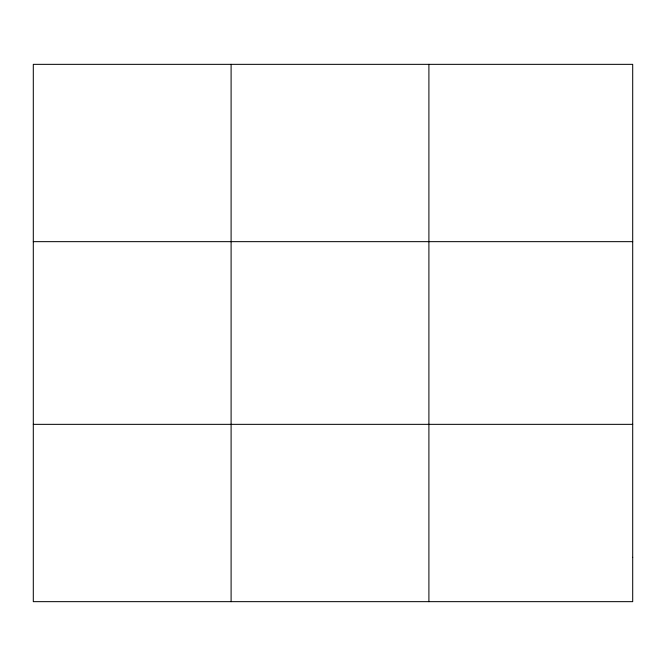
<?xml version="1.0" encoding="UTF-8"?>
<svg xmlns="http://www.w3.org/2000/svg" width="666" height="666" viewBox="0 0 666 666"><rect width="100%" height="100%" fill="white"/><g stroke="black" fill="none" stroke-linecap="round" stroke-linejoin="round"><path stroke-width="1" d="M231.102 64.344L231.102 601.656M428.904 64.344L428.904 601.656M33.3 241.658L632.7 241.658M33.3 424.342L632.7 424.342M632.7 557.334L632.7 601.656L33.3 601.656L33.3 64.344L632.7 64.344L632.7 557.334"/></g></svg>
